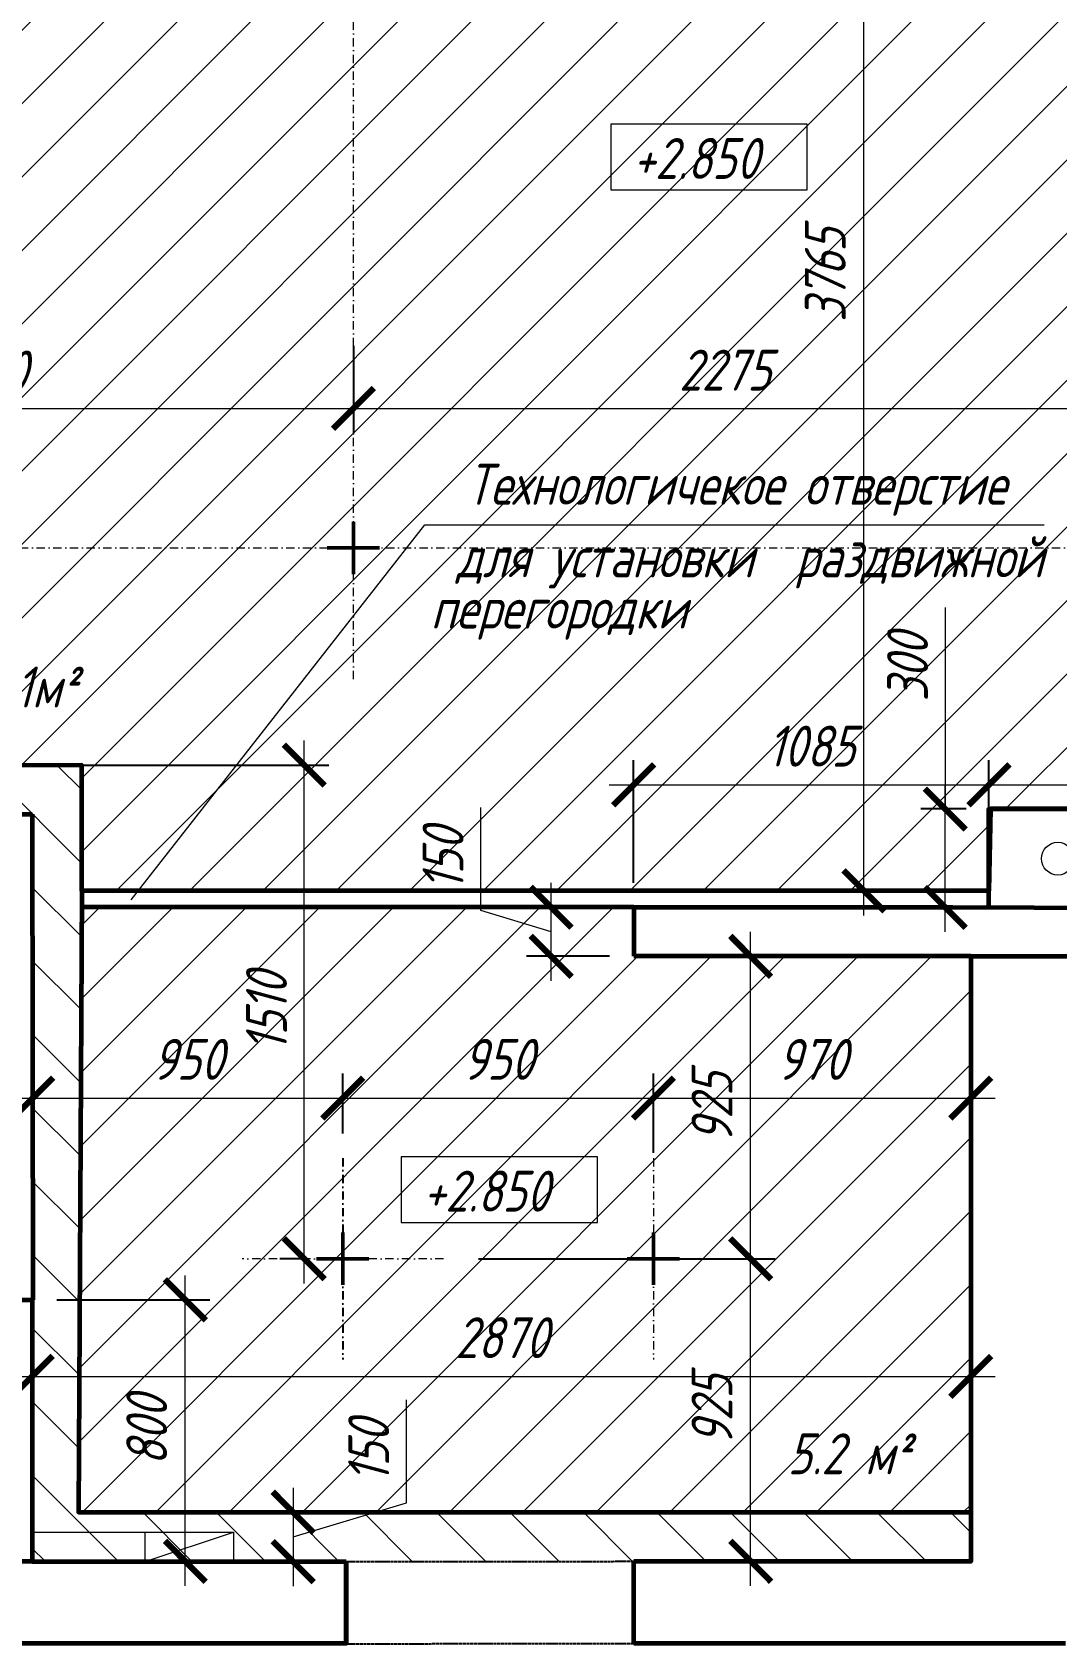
# Model space of a CAD drawing. Header units: millimetres. Extents: x 653176 to 972033, y 753746 to 925850.
# Drawn here: x 816845 to 819979, y 784268 to 789193 of the extents above; entities that cross this region are included whole.
import ezdxf
from ezdxf.enums import TextEntityAlignment as Align

# ---------------------------------------------------------------- set-up
doc = ezdxf.new("R2010")
doc.units = ezdxf.units.MM
doc.header["$LTSCALE"] = 10
doc.linetypes.add('DASHDOTX2', pattern=[50.8, 25.4, -12.7, 0, -12.7])
doc.linetypes.add('HIDDEN', pattern=[0.375, 0.25, -0.125])
doc.layers.get('0').update_dxf_attribs({"color": 65, "lineweight": 25})
for name, color, linetype, lineweight in [('wall', 95, 'Continuous', 60), ('МЕБ', 255, 'Continuous', 20), ('ОСИ', 75, 'DASHDOTX2', 0), ('проем', 252, 'Continuous', 13), ('размh150', 7, 'Continuous', 9), ('ТЕКСТ1', 90, 'Continuous', 25), ('штрих', 22, 'Continuous', 0)]:
    doc.layers.add(name, color=color, linetype=linetype, lineweight=lineweight)
doc.layers.add('Мебель', color=7, linetype='Continuous')
doc.styles.add('ГОСТ тип А', font='gost_a.shx', dxfattribs={"oblique": 15, "height": 125})
doc.dimstyles.new('ГОСТ тип А', dxfattribs={"dimtxt": 125, "dimasz": 125, "dimexe": 75, "dimexo": 75, "dimgap": 50, "dimtad": 1, "dimdec": 0, "dimrnd": 5, "dimtxsty": 'ГОСТ тип А', "dimblk": 'ARCHTICK', "dimcen": 50, "dimdle": 75, "dimadec": 0, "dimazin": 0, "dimtfac": 1, "dimtdec": 0, "dimtmove": 1, "dimatfit": 2, "dimfxl": 1, "dimlwd": 9, "dimarcsym": 0})

# ---------------------------------------------------------------- blocks, each defined once
blk = doc.blocks.new('трубы')
at = {"layer": 'проем'}
blk.add_circle((366230, 904100.9), 50, dxfattribs=at)
blk = doc.blocks.new('_ARCHTICK')
at = {"color": 0, "linetype": 'ByBlock', "ltscale": 50, "const_width": 0.15}
blk.add_lwpolyline([(-0.5, -0.5), (0.5, 0.5)], dxfattribs=at)
blk = doc.blocks.new('*D526')
at = {"layer": 'Defpoints', "color": 0, "lineweight": 90, "transparency": 16777216}
for p in [(816845.5, 785318.7), (817313.5, 785318.7), (816845.5, 784519.7)]:
    blk.add_point(p, dxfattribs=at)
at = {"layer": 'размh150', "color": 0, "lineweight": 9, "transparency": 16777216}
blk.add_line((817313.5, 784444.7), (817313.5, 785393.7), dxfattribs=at)
at = {"layer": 'размh150', "color": 0, "lineweight": -2, "transparency": 16777216}
for p, q in [((816920.5, 785318.7), (817388.5, 785318.7)), ((816920.5, 784519.7), (817388.5, 784519.7))]:
    blk.add_line(p, q, dxfattribs=at)
at = {"layer": 'размh150', "color": 0, "lineweight": 9, "transparency": 16777216, "xscale": 125, "yscale": 125, "zscale": 125}
for p, rotation in [((817313.5, 785318.7), 90), ((817313.5, 784519.7), 270)]:
    blk.add_blockref('_ARCHTICK', p, dxfattribs=dict(at, rotation=rotation))
at = {"layer": 'размh150', "color": 0, "transparency": 16777216, "insert": (817195.5, 784919.2), "char_height": 125, "attachment_point": 5, "rotation": 90, "style": 'ГОСТ тип А'}
blk.add_mtext('800', dxfattribs=at)
blk = doc.blocks.new('*D532')
at = {"layer": 'Defpoints', "color": 0, "lineweight": 90, "transparency": 16777216}
for p in [(818432.4, 786518.7), (818685.5, 786518.7), (818685.5, 786368.7)]:
    blk.add_point(p, dxfattribs=at)
at = {"layer": 'размh150', "color": 0, "lineweight": 9, "transparency": 16777216}
for p, q in [((818217, 786508.3), (818217, 786823.3)), ((818432.4, 786293.7), (818432.4, 786593.7)), ((818432.4, 786443.7), (818217, 786508.3))]:
    blk.add_line(p, q, dxfattribs=at)
at = {"layer": 'размh150', "color": 0, "lineweight": -2, "transparency": 16777216}
for p, q in [((818610.5, 786518.7), (818357.4, 786518.7)), ((818610.5, 786368.7), (818357.4, 786368.7))]:
    blk.add_line(p, q, dxfattribs=at)
at = {"layer": 'размh150', "color": 0, "lineweight": 9, "transparency": 16777216, "xscale": 125, "yscale": 125, "zscale": 125}
for p, rotation in [((818432.4, 786518.7), 90), ((818432.4, 786368.7), 270)]:
    blk.add_blockref('_ARCHTICK', p, dxfattribs=dict(at, rotation=rotation))
at = {"layer": 'размh150', "color": 0, "transparency": 16777216, "insert": (818101.6, 786665.8), "char_height": 125, "attachment_point": 5, "rotation": 90, "style": 'ГОСТ тип А'}
blk.add_mtext('150', dxfattribs=at)
blk = doc.blocks.new('*D533')
at = {"layer": 'Defpoints', "color": 0, "lineweight": 90, "transparency": 16777216}
for p in [(819771.1, 786893.1), (818684.5, 786518.7), (819771.1, 786518.7)]:
    blk.add_point(p, dxfattribs=at)
at = {"layer": 'размh150', "color": 0, "lineweight": -2, "transparency": 16777216}
for p, q in [((818684.5, 786593.7), (818684.5, 786968.1)), ((819771.1, 786593.7), (819771.1, 786968.1))]:
    blk.add_line(p, q, dxfattribs=at)
at = {"layer": 'размh150', "color": 0, "lineweight": 9, "transparency": 16777216}
blk.add_line((818609.5, 786893.1), (819846.1, 786893.1), dxfattribs=at)
at = {"layer": 'размh150', "color": 0, "lineweight": 9, "transparency": 16777216, "xscale": 125, "yscale": 125, "zscale": 125, "rotation": 180}
blk.add_blockref('_ARCHTICK', (818684.5, 786893.1), dxfattribs=at)
at = {"layer": 'размh150', "color": 0, "lineweight": 9, "transparency": 16777216, "xscale": 125, "yscale": 125, "zscale": 125}
blk.add_blockref('_ARCHTICK', (819771.1, 786893.1), dxfattribs=at)
at = {"layer": 'размh150', "color": 0, "transparency": 16777216, "insert": (819227.8, 787011.1), "char_height": 125, "attachment_point": 5, "style": 'ГОСТ тип А'}
blk.add_mtext('1085', dxfattribs=at)
blk = doc.blocks.new('*D534')
at = {"layer": 'Defpoints', "color": 0, "lineweight": 90, "transparency": 16777216}
for p in [(820910.5, 786893.1), (819771.1, 786819), (820910.5, 786819)]:
    blk.add_point(p, dxfattribs=at)
at = {"layer": 'размh150', "color": 0, "lineweight": -2, "transparency": 16777216}
for p, q in [((819771.1, 786894), (819771.1, 786968.1)), ((820910.5, 786894), (820910.5, 786968.1))]:
    blk.add_line(p, q, dxfattribs=at)
at = {"layer": 'размh150', "color": 0, "lineweight": 9, "transparency": 16777216}
blk.add_line((819696.1, 786893.1), (820985.5, 786893.1), dxfattribs=at)
at = {"layer": 'размh150', "color": 0, "lineweight": 9, "transparency": 16777216, "xscale": 125, "yscale": 125, "zscale": 125, "rotation": 180}
blk.add_blockref('_ARCHTICK', (819771.1, 786893.1), dxfattribs=at)
at = {"layer": 'размh150', "color": 0, "lineweight": 9, "transparency": 16777216, "xscale": 125, "yscale": 125, "zscale": 125}
blk.add_blockref('_ARCHTICK', (820910.5, 786893.1), dxfattribs=at)
at = {"layer": 'размh150', "color": 0, "transparency": 16777216, "insert": (820647.5, 787005.9), "char_height": 125, "attachment_point": 5, "style": 'ГОСТ тип А'}
blk.add_mtext('1140', dxfattribs=at)
blk = doc.blocks.new('*D535')
at = {"layer": 'Defpoints', "color": 0, "lineweight": 90, "transparency": 16777216}
for p in [(819637.6, 786819), (819776.1, 786819), (819774.6, 786518.1)]:
    blk.add_point(p, dxfattribs=at)
at = {"layer": 'размh150', "color": 0, "lineweight": 9, "transparency": 16777216}
for p, q in [((819637.6, 787434.7), (819637.6, 786819)), ((819637.6, 786443.1), (819637.6, 786894))]:
    blk.add_line(p, q, dxfattribs=at)
at = {"layer": 'размh150', "color": 0, "lineweight": -2, "transparency": 16777216}
for p, q in [((819701.1, 786819), (819562.6, 786819)), ((819699.6, 786518.1), (819562.6, 786518.1))]:
    blk.add_line(p, q, dxfattribs=at)
at = {"layer": 'размh150', "color": 0, "lineweight": 9, "transparency": 16777216, "xscale": 125, "yscale": 125, "zscale": 125}
for p, rotation in [((819637.6, 786819), 90), ((819637.6, 786518.1), 270)]:
    blk.add_blockref('_ARCHTICK', p, dxfattribs=dict(at, rotation=rotation))
at = {"layer": 'размh150', "color": 0, "transparency": 16777216, "insert": (819522.2, 787251.8), "char_height": 125, "attachment_point": 5, "rotation": 90, "style": 'ГОСТ тип А'}
blk.add_mtext('300', dxfattribs=at)
blk = doc.blocks.new('*D550')
at = {"layer": 'Defpoints', "color": 0, "lineweight": 90, "transparency": 16777216}
for p in [(817526.9, 784669.7), (817526.9, 784518.7), (817643.5, 784518.7)]:
    blk.add_point(p, dxfattribs=at)
at = {"layer": 'размh150', "color": 0, "lineweight": 9, "transparency": 16777216}
for p, q in [((817989.8, 784698.1), (817989.8, 785013.1)), ((817643.5, 784744.7), (817643.5, 784443.7)), ((817643.5, 784594.2), (817989.8, 784698.1))]:
    blk.add_line(p, q, dxfattribs=at)
at = {"layer": 'размh150', "color": 0, "lineweight": -2, "transparency": 16777216}
for p, q in [((817601.9, 784669.7), (817718.5, 784669.7)), ((817601.9, 784518.7), (817718.5, 784518.7))]:
    blk.add_line(p, q, dxfattribs=at)
at = {"layer": 'размh150', "color": 0, "lineweight": 9, "transparency": 16777216, "xscale": 125, "yscale": 125, "zscale": 125}
for p, rotation in [((817643.5, 784669.7), 90), ((817643.5, 784518.7), 270)]:
    blk.add_blockref('_ARCHTICK', p, dxfattribs=dict(at, rotation=rotation))
at = {"layer": 'размh150', "color": 0, "transparency": 16777216, "insert": (817874.4, 784855.6), "char_height": 125, "attachment_point": 5, "rotation": 90, "style": 'ГОСТ тип А'}
blk.add_mtext('150', dxfattribs=at)
blk = doc.blocks.new('*D551')
at = {"layer": 'Defpoints', "color": 0, "lineweight": 90, "transparency": 16777216}
for p in [(816845.5, 785239.7), (819715.5, 785225.5), (819715.5, 785085)]:
    blk.add_point(p, dxfattribs=at)
at = {"layer": 'размh150', "color": 0, "lineweight": -2, "transparency": 16777216}
for p, q in [((816845.5, 785164.7), (816845.5, 785010)), ((819715.5, 785150.5), (819715.5, 785010))]:
    blk.add_line(p, q, dxfattribs=at)
at = {"layer": 'размh150', "color": 0, "lineweight": 9, "transparency": 16777216}
blk.add_line((816770.5, 785085), (819790.5, 785085), dxfattribs=at)
at = {"layer": 'размh150', "color": 0, "lineweight": 9, "transparency": 16777216, "xscale": 125, "yscale": 125, "zscale": 125, "rotation": 180}
blk.add_blockref('_ARCHTICK', (816845.5, 785085), dxfattribs=at)
at = {"layer": 'размh150', "color": 0, "lineweight": 9, "transparency": 16777216, "xscale": 125, "yscale": 125, "zscale": 125}
blk.add_blockref('_ARCHTICK', (819715.5, 785085), dxfattribs=at)
at = {"layer": 'размh150', "color": 0, "transparency": 16777216, "insert": (818280.5, 785203.1), "char_height": 125, "attachment_point": 5, "style": 'ГОСТ тип А'}
blk.add_mtext('2870', dxfattribs=at)
blk = doc.blocks.new('*D553')
at = {"layer": 'Defpoints', "color": 0, "lineweight": 90, "transparency": 16777216}
for p in [(818762.4, 790333.7), (819388.8, 790333.7), (817568.3, 786568.7)]:
    blk.add_point(p, dxfattribs=at)
at = {"layer": 'размh150', "color": 0, "lineweight": 9, "transparency": 16777216}
blk.add_line((819388.8, 786493.7), (819388.8, 790408.7), dxfattribs=at)
at = {"layer": 'размh150', "color": 0, "lineweight": -2, "transparency": 16777216}
for p, q in [((818837.4, 790333.7), (819463.8, 790333.7)), ((817643.3, 786568.7), (819463.8, 786568.7))]:
    blk.add_line(p, q, dxfattribs=at)
at = {"layer": 'размh150', "color": 0, "lineweight": 9, "transparency": 16777216, "xscale": 125, "yscale": 125, "zscale": 125}
for p, rotation in [((819388.8, 790333.7), 90), ((819388.8, 786568.7), 270)]:
    blk.add_blockref('_ARCHTICK', p, dxfattribs=dict(at, rotation=rotation))
at = {"layer": 'размh150', "color": 0, "transparency": 16777216, "insert": (819270.6, 788451.2), "char_height": 125, "attachment_point": 5, "rotation": 90, "style": 'ГОСТ тип А'}
blk.add_mtext('3765', dxfattribs=at)
blk = doc.blocks.new('*D560')
at = {"layer": 'Defpoints', "color": 0, "lineweight": 90, "transparency": 16777216}
for p in [(815555.5, 788309.7), (817827.7, 788309.7), (817827.7, 788043.4)]:
    blk.add_point(p, dxfattribs=at)
at = {"layer": 'размh150', "color": 0, "lineweight": -2, "transparency": 16777216}
for p, q in [((815555.5, 788234.7), (815555.5, 787968.4)), ((817827.7, 788234.7), (817827.7, 787968.4))]:
    blk.add_line(p, q, dxfattribs=at)
at = {"layer": 'размh150', "color": 0, "lineweight": 9, "transparency": 16777216}
blk.add_line((815480.5, 788043.4), (817902.7, 788043.4), dxfattribs=at)
at = {"layer": 'размh150', "color": 0, "lineweight": 9, "transparency": 16777216, "xscale": 125, "yscale": 125, "zscale": 125, "rotation": 180}
blk.add_blockref('_ARCHTICK', (815555.5, 788043.4), dxfattribs=at)
at = {"layer": 'размh150', "color": 0, "lineweight": 9, "transparency": 16777216, "xscale": 125, "yscale": 125, "zscale": 125}
blk.add_blockref('_ARCHTICK', (817827.7, 788043.4), dxfattribs=at)
at = {"layer": 'размh150', "color": 0, "transparency": 16777216, "insert": (816691.6, 788157.6), "char_height": 125, "attachment_point": 5, "style": 'ГОСТ тип А'}
blk.add_mtext('2270', dxfattribs=at)
blk = doc.blocks.new('*D561')
at = {"layer": 'Defpoints', "color": 0, "lineweight": 90, "transparency": 16777216}
for p in [(817827.7, 788187.3), (820100.5, 788187.3), (820100.5, 788043.4)]:
    blk.add_point(p, dxfattribs=at)
at = {"layer": 'размh150', "color": 0, "lineweight": -2, "transparency": 16777216}
for p, q in [((817827.7, 788112.3), (817827.7, 787968.4)), ((820100.5, 788112.3), (820100.5, 787968.4))]:
    blk.add_line(p, q, dxfattribs=at)
at = {"layer": 'размh150', "color": 0, "lineweight": 9, "transparency": 16777216}
blk.add_line((817752.7, 788043.4), (820175.5, 788043.4), dxfattribs=at)
at = {"layer": 'размh150', "color": 0, "lineweight": 9, "transparency": 16777216, "xscale": 125, "yscale": 125, "zscale": 125, "rotation": 180}
blk.add_blockref('_ARCHTICK', (817827.7, 788043.4), dxfattribs=at)
at = {"layer": 'размh150', "color": 0, "lineweight": 9, "transparency": 16777216, "xscale": 125, "yscale": 125, "zscale": 125}
blk.add_blockref('_ARCHTICK', (820100.5, 788043.4), dxfattribs=at)
at = {"layer": 'размh150', "color": 0, "transparency": 16777216, "insert": (818964.1, 788160.3), "char_height": 125, "attachment_point": 5, "style": 'ГОСТ тип А'}
blk.add_mtext('2275', dxfattribs=at)
blk = doc.blocks.new('*D568')
at = {"layer": 'Defpoints', "color": 0, "lineweight": 90, "transparency": 16777216}
for p in [(817795.2, 785935.5), (816846.9, 785780.4), (817795.2, 785752.2)]:
    blk.add_point(p, dxfattribs=at)
at = {"layer": 'размh150', "color": 0, "lineweight": -2, "transparency": 16777216}
for p, q in [((816846.9, 785855.4), (816846.9, 786010.5)), ((817795.2, 785827.2), (817795.2, 786010.5))]:
    blk.add_line(p, q, dxfattribs=at)
at = {"layer": 'размh150', "color": 0, "lineweight": 9, "transparency": 16777216}
blk.add_line((816771.9, 785935.5), (817870.2, 785935.5), dxfattribs=at)
at = {"layer": 'размh150', "color": 0, "lineweight": 9, "transparency": 16777216, "xscale": 125, "yscale": 125, "zscale": 125, "rotation": 180}
blk.add_blockref('_ARCHTICK', (816846.9, 785935.5), dxfattribs=at)
at = {"layer": 'размh150', "color": 0, "lineweight": 9, "transparency": 16777216, "xscale": 125, "yscale": 125, "zscale": 125}
blk.add_blockref('_ARCHTICK', (817795.2, 785935.5), dxfattribs=at)
at = {"layer": 'размh150', "color": 0, "transparency": 16777216, "insert": (817321.1, 786053.9), "char_height": 125, "attachment_point": 5, "style": 'ГОСТ тип А'}
blk.add_mtext('950', dxfattribs=at)
blk = doc.blocks.new('*D569')
at = {"layer": 'Defpoints', "color": 0, "lineweight": 90, "transparency": 16777216}
for p in [(818135.6, 785444.2), (819042.4, 785444.2), (818685.5, 784519.7)]:
    blk.add_point(p, dxfattribs=at)
at = {"layer": 'размh150', "color": 0, "lineweight": 9, "transparency": 16777216}
blk.add_line((819042.4, 784444.7), (819042.4, 785519.2), dxfattribs=at)
at = {"layer": 'размh150', "color": 0, "lineweight": -2, "transparency": 16777216}
for p, q in [((818210.6, 785444.2), (819117.4, 785444.2)), ((818760.5, 784519.7), (819117.4, 784519.7))]:
    blk.add_line(p, q, dxfattribs=at)
at = {"layer": 'размh150', "color": 0, "lineweight": 9, "transparency": 16777216, "xscale": 125, "yscale": 125, "zscale": 125}
for p, rotation in [((819042.4, 785444.2), 90), ((819042.4, 784519.7), 270)]:
    blk.add_blockref('_ARCHTICK', p, dxfattribs=dict(at, rotation=rotation))
at = {"layer": 'размh150', "color": 0, "transparency": 16777216, "insert": (818924, 784981.9), "char_height": 125, "attachment_point": 5, "rotation": 90, "style": 'ГОСТ тип А'}
blk.add_mtext('925', dxfattribs=at)
blk = doc.blocks.new('*D570')
at = {"layer": 'Defpoints', "color": 0, "lineweight": 90, "transparency": 16777216}
for p in [(816655.9, 786952.9), (817677.2, 786952.9), (817755.2, 785444.2)]:
    blk.add_point(p, dxfattribs=at)
at = {"layer": 'размh150', "color": 0, "lineweight": 9, "transparency": 16777216}
blk.add_line((817677.2, 785369.2), (817677.2, 787027.9), dxfattribs=at)
at = {"layer": 'размh150', "color": 0, "lineweight": -2, "transparency": 16777216}
for p, q in [((816730.9, 786952.9), (817752.2, 786952.9)), ((817680.2, 785444.2), (817602.2, 785444.2))]:
    blk.add_line(p, q, dxfattribs=at)
at = {"layer": 'размh150', "color": 0, "lineweight": 9, "transparency": 16777216, "xscale": 125, "yscale": 125, "zscale": 125}
for p, rotation in [((817677.2, 786952.9), 90), ((817677.2, 785444.2), 270)]:
    blk.add_blockref('_ARCHTICK', p, dxfattribs=dict(at, rotation=rotation))
at = {"layer": 'размh150', "color": 0, "transparency": 16777216, "insert": (817561.8, 786198.6), "char_height": 125, "attachment_point": 5, "rotation": 90, "style": 'ГОСТ тип А'}
blk.add_mtext('1510', dxfattribs=at)
blk = doc.blocks.new('*D740')
at = {"layer": 'Defpoints', "color": 0, "lineweight": 90, "transparency": 16777216}
for p in [(818745.2, 785935.5), (817795.2, 785752.2), (818745.2, 785692.7)]:
    blk.add_point(p, dxfattribs=at)
at = {"layer": 'размh150', "color": 0, "lineweight": -2, "transparency": 16777216}
for p, q in [((817795.2, 785827.2), (817795.2, 786010.5)), ((818745.2, 785767.7), (818745.2, 786010.5))]:
    blk.add_line(p, q, dxfattribs=at)
at = {"layer": 'размh150', "color": 0, "lineweight": 9, "transparency": 16777216}
blk.add_line((817720.2, 785935.5), (818820.2, 785935.5), dxfattribs=at)
at = {"layer": 'размh150', "color": 0, "lineweight": 9, "transparency": 16777216, "xscale": 125, "yscale": 125, "zscale": 125, "rotation": 180}
blk.add_blockref('_ARCHTICK', (817795.2, 785935.5), dxfattribs=at)
at = {"layer": 'размh150', "color": 0, "lineweight": 9, "transparency": 16777216, "xscale": 125, "yscale": 125, "zscale": 125}
blk.add_blockref('_ARCHTICK', (818745.2, 785935.5), dxfattribs=at)
at = {"layer": 'размh150', "color": 0, "transparency": 16777216, "insert": (818270.2, 786053.9), "char_height": 125, "attachment_point": 5, "style": 'ГОСТ тип А'}
blk.add_mtext('950', dxfattribs=at)
blk = doc.blocks.new('*D741')
at = {"layer": 'Defpoints', "color": 0, "lineweight": 90, "transparency": 16777216}
for p in [(819715.5, 785935.5), (818745.2, 785692.7), (819715.5, 785652.9)]:
    blk.add_point(p, dxfattribs=at)
at = {"layer": 'размh150', "color": 0, "lineweight": -2, "transparency": 16777216}
for p, q in [((818745.2, 785767.7), (818745.2, 786010.5)), ((819715.5, 785727.9), (819715.5, 786010.5))]:
    blk.add_line(p, q, dxfattribs=at)
at = {"layer": 'размh150', "color": 0, "lineweight": 9, "transparency": 16777216}
blk.add_line((818670.2, 785935.5), (819790.5, 785935.5), dxfattribs=at)
at = {"layer": 'размh150', "color": 0, "lineweight": 9, "transparency": 16777216, "xscale": 125, "yscale": 125, "zscale": 125, "rotation": 180}
blk.add_blockref('_ARCHTICK', (818745.2, 785935.5), dxfattribs=at)
at = {"layer": 'размh150', "color": 0, "lineweight": 9, "transparency": 16777216, "xscale": 125, "yscale": 125, "zscale": 125}
blk.add_blockref('_ARCHTICK', (819715.5, 785935.5), dxfattribs=at)
at = {"layer": 'размh150', "color": 0, "transparency": 16777216, "insert": (819230.4, 786053.7), "char_height": 125, "attachment_point": 5, "style": 'ГОСТ тип А'}
blk.add_mtext('970', dxfattribs=at)
blk = doc.blocks.new('*D742')
at = {"layer": 'Defpoints', "color": 0, "lineweight": 90, "transparency": 16777216}
for p in [(818832.1, 786368.7), (819042.4, 786368.7), (818832.1, 785444.2)]:
    blk.add_point(p, dxfattribs=at)
at = {"layer": 'размh150', "color": 0, "lineweight": 9, "transparency": 16777216}
blk.add_line((819042.4, 785369.2), (819042.4, 786443.7), dxfattribs=at)
at = {"layer": 'размh150', "color": 0, "lineweight": -2, "transparency": 16777216}
for p, q in [((818907.1, 786368.7), (819117.4, 786368.7)), ((818907.1, 785444.2), (819117.4, 785444.2))]:
    blk.add_line(p, q, dxfattribs=at)
at = {"layer": 'размh150', "color": 0, "lineweight": 9, "transparency": 16777216, "xscale": 125, "yscale": 125, "zscale": 125}
for p, rotation in [((819042.4, 786368.7), 90), ((819042.4, 785444.2), 270)]:
    blk.add_blockref('_ARCHTICK', p, dxfattribs=dict(at, rotation=rotation))
at = {"layer": 'размh150', "color": 0, "transparency": 16777216, "insert": (818924, 785906.4), "char_height": 125, "attachment_point": 5, "rotation": 90, "style": 'ГОСТ тип А'}
blk.add_mtext('925', dxfattribs=at)

msp = doc.modelspace()

# ---------------------------------------------------------------- hatches: boundary and pattern name
at = {"layer": 'штрих'}
h = msp.add_hatch(dxfattribs=at)
h.set_pattern_fill('ANSI31', color=252, scale=50)
h.paths.add_polyline_path([(814607.2, 789801.6), (814455.5, 789802), (814455.5, 790153.7), (814505.5, 790153.7), (814505.5, 790487.6), (814465.5, 790487.6), (814465.5, 791433.7), (817510.5, 791433.7), (817510.5, 790483.7), (817780.5, 790483.7), (817780.5, 790133.7), (818131.5, 790133.7), (818130.5, 790333.7), (820600.5, 790333.7), (820594.9, 786819), (819776.1, 786819), (819771.1, 786568.7), (816996.8, 786568.7), (816997.1, 786953.1), (814600.5, 786952.1)])
at = {"layer": 'штрих', "lineweight": 9}
h = msp.add_hatch(dxfattribs=at)
h.set_pattern_fill('ANSI31', color=252, scale=50, angle=90)
h.paths.add_polyline_path([(814455.5, 789802), (814607.2, 789801.6), (814600.5, 786952.1), (816997.1, 786950.1), (816986.5, 784669.7), (819715.5, 784669.7), (819715.5, 784518.7), (816845.5, 784519.7), (816845.5, 786803.1), (814455.5, 786803.1)])
at = {"layer": 'штрих'}
h = msp.add_hatch(dxfattribs=at)
h.set_pattern_fill('ANSI31', color=252, scale=50)
h.paths.add_polyline_path([(816987.2, 784670), (816995.8, 786518.9), (818685.5, 786518.7), (818685.5, 786368.7), (819715.5, 786368.7), (819715.5, 784669.7)])

# ---------------------------------------------------------------- linework, layer by layer
at = {"lineweight": 50}
for points in [[(817827.7, 787696.7), (817827.7, 787536.7)], [(817747.7, 787616.7), (817907.7, 787616.7)], [(817787.7, 787616.7), (817867.7, 787616.7)], [(817827.7, 787656.7), (817827.7, 787576.7)], [(817795.2, 785524.2), (817795.2, 785364.2)], [(818745.2, 785524.2), (818745.2, 785364.2)], [(817795.2, 785484.2), (817795.2, 785404.2)], [(818745.2, 785484.2), (818745.2, 785404.2)], [(817715.2, 785444.2), (817875.2, 785444.2)], [(817755.2, 785444.2), (817835.2, 785444.2)], [(818665.2, 785444.2), (818825.2, 785444.2)], [(818705.2, 785444.2), (818785.2, 785444.2)]]:
    msp.add_lwpolyline(points, dxfattribs=at)
at = {"layer": 'wall'}
for p, q in [((814455.6, 786803.1), (816845.5, 786803.1)), ((816845.5, 786803.1), (816847.5, 785318.7)), ((818685.5, 786518.7), (819659.6, 786518.6)), ((818685.5, 786518.7), (818685.5, 786368.7)), ((819715.5, 786368.7), (818685.5, 786368.7)), ((819715.5, 786368.7), (821195.5, 786368.7)), ((816845.5, 784518.7), (817805.5, 784518.7)), ((817805.5, 784267.7), (817805.5, 784518.7)), ((818685.5, 784268.7), (818685.5, 784519.7)), ((820005.5, 784268.7), (818685.5, 784268.7))]:
    msp.add_line(p, q, dxfattribs=at)
for points in [[(817805.5, 784518.7), (817805.5, 784268.7), (814376.5, 784268.7), (814376.5, 791983.7)], [(819771.1, 786518.6), (819771.1, 786819), (820910.5, 786819)], [(816996.8, 786568.7), (816986.5, 784669.7), (819715.5, 784669.7)], [(819771.1, 786568.7), (817046.8, 786568.7)], [(818685.5, 786518.7), (816996.6, 786519)], [(819659.6, 786518.6), (820910.5, 786513.7)], [(819715.5, 786368.7), (819715.5, 784518.7), (819715.5, 784518.7)], [(819715.5, 784518.7), (818685.5, 784518.7)]]:
    msp.add_lwpolyline(points, dxfattribs=at)
for points in [[(814607.2, 789801.6), (814455.5, 789802), (814455.5, 790153.7), (814505.5, 790153.7), (814505.5, 790487.6), (814465.5, 790487.6), (814465.5, 791583.7), (817510.5, 791583.7), (817510.5, 790483.7), (817780.5, 790483.7), (817780.5, 790133.7), (818131.5, 790133.7), (818130.5, 790333.7), (820600.5, 790333.7), (820594.9, 786819), (819776.1, 786819), (819771.1, 786568.7), (816996.8, 786568.7), (816997.1, 786953.1), (814600.5, 786952.1)], [(816445.5, 785318.7), (816845.5, 785318.7), (816845.5, 784518.7), (816445.5, 784518.7)]]:
    msp.add_lwpolyline(points, close=True, dxfattribs=at)
at = {"layer": 'МЕБ'}
for p, q in [((816845.5, 784518.7), (816845.5, 784608.7)), ((816845.5, 784608.7), (817460.5, 784608.7)), ((817460.5, 784608.7), (817460.5, 784518.7))]:
    msp.add_line(p, q, dxfattribs=at)
at = {"layer": 'Мебель', "color": 7, "linetype": 'HIDDEN'}
for p, q in [((817805.5, 784518.7), (818685.5, 784519.7)), ((817805.5, 784267.7), (818685.5, 784268.7))]:
    msp.add_line(p, q, dxfattribs=at)
at = {"layer": 'ОСИ', "ltscale": 0.1}
for points in [[(817827.7, 787215.4), (817827.7, 789777.2)], [(815281, 787616.7), (821114.3, 787616.7)], [(818745.2, 785752.2), (818745.2, 785136.2)], [(818103.2, 785444.2), (817487.2, 785444.2)]]:
    msp.add_lwpolyline(points, dxfattribs=at)
at = {"layer": 'ОСИ', "lineweight": 25, "ltscale": 0.1}
msp.add_lwpolyline([(817795.2, 785752.2), (817795.2, 785136.2)], dxfattribs=at)
at = {"layer": 'проем'}
msp.add_lwpolyline([(817460.5, 784518.7), (817190.5, 784518.7), (817190.5, 784608.7), (817460.5, 784608.7)], close=True, dxfattribs=at)
msp.add_lwpolyline([(817190.5, 784518.7), (817460.5, 784608.7)], dxfattribs=at)
at = {"layer": 'размh150'}
for points in [[(818615.3, 788711.7), (819215.3, 788711.7), (819215.3, 788911.7), (818615.3, 788911.7)], [(817973.7, 785555.4), (818573.7, 785555.4), (818573.7, 785755.4), (817973.7, 785755.4)]]:
    msp.add_lwpolyline(points, close=True, dxfattribs=at)
msp.add_lwpolyline([(817147.6, 786541.4), (818046.2, 787687.5), (819939.5, 787687.5)], dxfattribs=at)

# ---------------------------------------------------------------- block references
at = {"layer": 'МЕБ'}
msp.add_blockref('трубы', (453751.8, -117433.7), dxfattribs=at)

# ---------------------------------------------------------------- texts
at = {"layer": 'размh150', "style": 'ГОСТ тип А', "oblique": 15}
for s, p in [('+2.850', (818681.4, 788744.8)), ('30.1м²', (816624.3, 787129.3)), ('+2.850', (818039.9, 785588.5)), ('5.2 м²', (819155.4, 784785.8))]:
    msp.add_text(s, height=125, dxfattribs=at).set_placement(p)
at = {"layer": 'ТЕКСТ1', "ltscale": 200, "style": 'ГОСТ тип А', "oblique": 15}
for s, p in [('Технологичекое отверстие', (818999, 787748.9)), (' для установки  раздвижной', (819008.4, 787527)), ('перегородки', (818455.9, 787370.5))]:
    msp.add_text(s, height=125, dxfattribs=at).set_placement(p, align=Align.CENTER)

# ---------------------------------------------------------------- dimensions: what is measured, and where the dimension line sits
at = {"layer": 'размh150'}
for base, p1, p2, picture, middle in [((819388.8, 790333.7), (817568.3, 786568.7), (818762.4, 790333.7), '*D553', (819270.6, 788451.2)), ((817677.2, 786952.9), (817755.2, 785444.2), (816655.9, 786952.9), '*D570', (817561.8, 786198.6)), ((818432.4, 786518.7), (818685.5, 786368.7), (818685.5, 786518.7), '*D532', (818101.6, 786558.3)), ((819042.3771955, 786368.6807529), (818832.1343803, 785444.1807529), (818832.1343803, 786368.6807529), '*D742', (818923.9925047, 785906.4307529)), ((819042.3771955, 785444.1807529), (818685.4756139, 784519.6807529), (818135.638268, 785444.1807529), '*D569', (818923.9925047, 784981.9307529)), ((817313.5, 785318.7), (816845.5, 784519.7), (816845.5, 785318.7), '*D526', (817195.5, 784919.2)), ((817643.5, 784518.7), (817526.9, 784669.7), (817526.9, 784518.7), '*D550', (817874.4, 784748.1))]:
    dim = msp.add_linear_dim(base=base, p1=p1, p2=p2, angle=90, dimstyle='ГОСТ тип А', dxfattribs=at)
    dim.commit()
    dim.dimension.update_dxf_attribs({"geometry": picture, "text_midpoint": middle})
for base, p1, p2, picture, middle in [((817827.7, 788043.4), (815555.5, 788309.7), (817827.7, 788309.7), '*D560', (816691.6, 788043.4)), ((820100.5, 788043.4), (817827.7, 788187.3), (820100.5, 788187.3), '*D561', (818964.1, 788043.4)), ((820910.5, 786893.1), (819771.1, 786819), (820910.5, 786819), '*D534', (820647.5, 786893.1))]:
    dim = msp.add_linear_dim(base=base, p1=p1, p2=p2, dimstyle='ГОСТ тип А', dxfattribs=at)
    dim.commit()
    dim.dimension.update_dxf_attribs({"geometry": picture, "text_midpoint": middle, "dimtype": 160})
dim = msp.add_linear_dim(base=(819637.6, 786819), p1=(819774.6, 786518.1), p2=(819776.1, 786819), angle=90, dimstyle='ГОСТ тип А', dxfattribs=at)
dim.commit()
dim.dimension.update_dxf_attribs({"geometry": '*D535', "text_midpoint": (819637.6, 787251.8), "dimtype": 160})
for base, p1, p2, picture, middle in [((819771.1, 786893.1), (818684.5, 786518.7), (819771.1, 786518.7), '*D533', (819227.8, 787011.1)), ((817795.2, 785935.5), (816846.9, 785780.4), (817795.2, 785752.2), '*D568', (817321.1, 786053.9)), ((818745.2, 785935.5), (817795.2, 785752.2), (818745.2, 785692.7), '*D740', (818270.2, 786053.9)), ((819715.5, 785935.5), (818745.2, 785692.7), (819715.5, 785652.9), '*D741', (819230.4, 786053.7)), ((819715.5, 785085), (816845.5, 785239.7), (819715.5, 785225.5), '*D551', (818280.5, 785203.1))]:
    dim = msp.add_linear_dim(base=base, p1=p1, p2=p2, dimstyle='ГОСТ тип А', dxfattribs=at)
    dim.commit()
    dim.dimension.update_dxf_attribs({"geometry": picture, "text_midpoint": middle})

doc.saveas('drawing.dxf')
